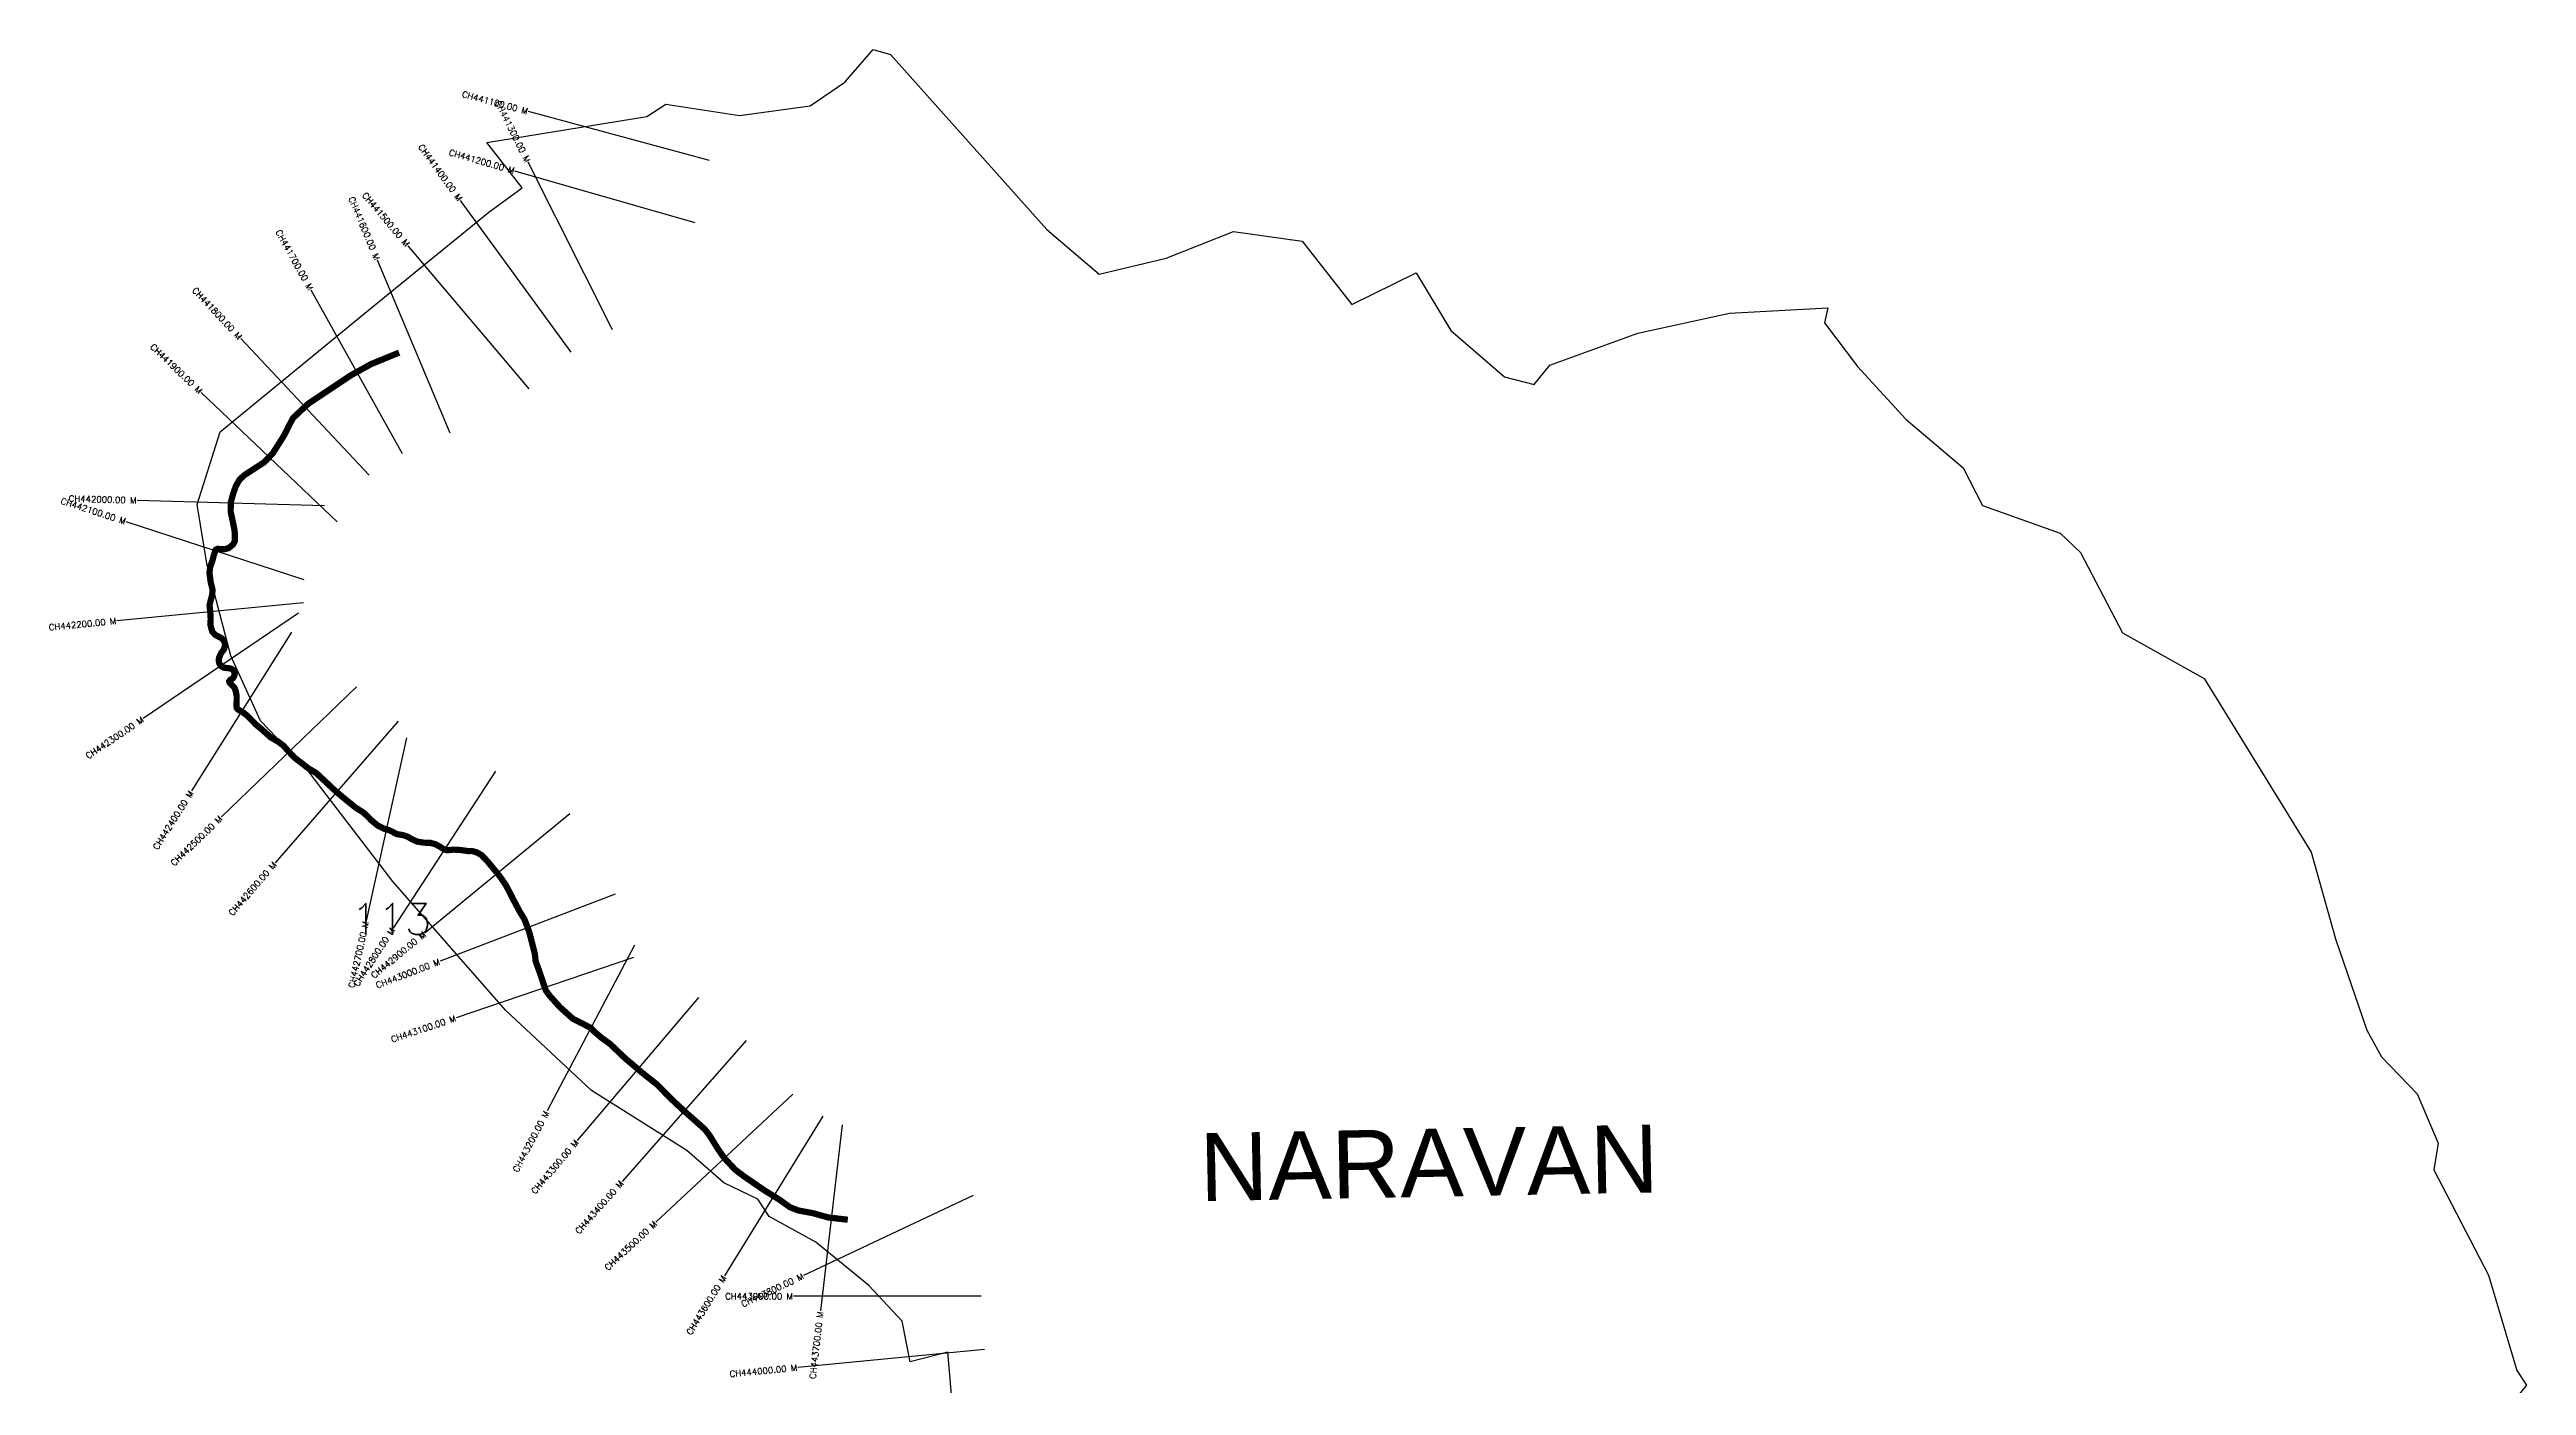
# Model space of a CAD drawing. Header units: metres. Extents: x 310041 to 314003, y 1915291 to 1919706.
# Drawn here: x 310041 to 314003, y 1917568 to 1919706 of the extents above; entities that cross this region are included whole.
import ezdxf
from ezdxf.enums import TextEntityAlignment as Align

# ---------------------------------------------------------------- set-up
doc = ezdxf.new("R2010")
doc.units = ezdxf.units.M
for name, color, linetype in [('CS', 134, 'Continuous'), ('CSMark', 6, 'Continuous'), ('UNPROTECTED', 10, 'Continuous'), ('VILLAGE NAME', 250, 'Continuous')]:
    doc.layers.add(name, color=color, linetype=linetype)
doc.styles.get("Standard").update_dxf_attribs({"font": 'simplex.shx'})

msp = doc.modelspace()

# ---------------------------------------------------------------- linework, layer by layer
at = {"color": 6, "flags": 128}
for points in [[(310740, 1919556.8), (310996, 1919598.2), (311026.5, 1919618.2), (311144.7, 1919600), (311257.4, 1919615.5), (311313, 1919653.3), (311358.1, 1919705.5), (311386.2, 1919697.5), (311636.3, 1919417.9), (311719.8, 1919346.1), (311827.3, 1919372), (311934.6, 1919414.4), (312044.6, 1919398.8), (312124, 1919297.6), (312226.8, 1919348.4), (312282.3, 1919256.2), (312368.5, 1919182.2), (312416.1, 1919169.5), (312440.7, 1919200.6), (312581.6, 1919251.8), (312728.6, 1919284), (312885.6, 1919292.3), (312880.4, 1919268.5), (312933.1, 1919198.4), (313010.6, 1919114.2), (313102.1, 1919036.3), (313133, 1918976.3), (313257.4, 1918931.8), (313289.7, 1918900.9), (313357, 1918772.6), (313488, 1918699.6), (313659.1, 1918421.3), (313698, 1918282.7), (313747.8, 1918137), (313771.4, 1918094.2), (313828.5, 1918034.8), (313862.4, 1917956.1), (313855.1, 1917913.6), (313942.5, 1917745.1), (313987.8, 1917592.4), (314003.4, 1917568.7), (313915, 1917459.7)], [(311489.4, 1917486.4), (311477.7, 1917621.5), (311417.6, 1917606.3), (311404.6, 1917671.1), (311351.2, 1917728.3), (311266.6, 1917797.8), (311191.8, 1917838.6), (311173.7, 1917866.6), (311119.6, 1917892.5), (311060.3, 1917944.3), (310907.6, 1918040.2), (310770.4, 1918168.4), (310589.6, 1918374.5), (310476.2, 1918522.6), (310453, 1918553.6), (310378.2, 1918631.9), (310330.4, 1918735.7), (310292.8, 1918879.9), (310276.8, 1918977.5), (310313.5, 1919093.8), (310550.8, 1919288.8), (310743.4, 1919445.3), (310796.9, 1919484.1), (310740, 1919556.8)]]:
    msp.add_lwpolyline(points, dxfattribs=at)
at = {"layer": 'CS'}
for p, q in [((311096.3, 1919528.2), (310806.7, 1919606.2)), ((311073.5, 1919428.4), (310785.2, 1919511.2)), ((310941.2, 1919257), (310806.5, 1919525.1)), ((310875, 1919221.5), (310698.3, 1919464)), ((310808.2, 1919162.6), (310614.4, 1919391.6)), ((310681.5, 1919092), (310565.5, 1919368.7)), ((310605.3, 1919058.6), (310459.3, 1919320.6)), ((310552.2, 1919024.9), (310346.5, 1919243.2)), ((310500.5, 1918950), (310283.2, 1919156.9)), ((310480.6, 1918975.8), (310180.7, 1918984.2)), ((310448.2, 1918857), (310163.1, 1918950.1)), ((310446.9, 1918820.4), (310148.3, 1918791.6)), ((310438.8, 1918804), (310190.5, 1918635.6)), ((310427.8, 1918773.4), (310267.9, 1918519.6)), ((310531.7, 1918686.1), (310315.5, 1918478)), ((310598.2, 1918631.2), (310401.6, 1918404.6)), ((310611.5, 1918604.7), (310546.9, 1918311.7)), ((310754.2, 1918551.3), (310590.1, 1918300.2)), ((310872.8, 1918483.1), (310641.3, 1918292.3)), ((310945.6, 1918354.3), (310665.4, 1918247.1)), ((310976.7, 1918272.9), (310836.7, 1918007.5)), ((310975.1, 1918253), (310691, 1918156.6)), ((311078.9, 1918188.8), (310884.7, 1917960.2)), ((311155, 1918120), (310956.7, 1917894.9)), ((311229.9, 1918034.5), (311010.7, 1917829.7)), ((311277.9, 1917999), (311120.4, 1917743.7)), ((311308.6, 1917985.6), (311273.9, 1917687.6)), ((311518.4, 1917872.3), (311247, 1917744.5)), ((311530.9, 1917711.5), (311231, 1917711.2)), ((311536.3, 1917626.1), (311237.7, 1917597.2))]:
    msp.add_line(p, q, dxfattribs=at)
at = {"layer": 'UNPROTECTED', "const_width": 10, "flags": 128}
msp.add_lwpolyline([(310599.9, 1919220.7), (310555.4, 1919202.5), (310521.9, 1919183.9), (310454.5, 1919138.9), (310429.8, 1919115.7), (310416.1, 1919088.6), (310397.8, 1919059.7), (310384, 1919045.3), (310352.6, 1919024.9), (310344.7, 1919017.6), (310338.9, 1919007.7), (310334.6, 1918995.7), (310330.7, 1918981.8), (310330.3, 1918966.6), (310333.9, 1918949.8), (310335.9, 1918940.1), (310337.2, 1918931.3), (310337, 1918919.1), (310334, 1918913.5), (310326.8, 1918907.8), (310320, 1918906.1), (310311.8, 1918906.6), (310309.5, 1918906.8), (310307, 1918905.8), (310305.8, 1918904), (310303.1, 1918895.6), (310301.4, 1918888.4), (310297.7, 1918878.3), (310296.4, 1918868.2), (310298.5, 1918852.9), (310301.4, 1918841.4), (310300.8, 1918833.2), (310298.3, 1918824.1), (310296.6, 1918816.5), (310297.2, 1918810.5), (310298.1, 1918801.2), (310298.4, 1918794.1), (310297.8, 1918785.7), (310300.9, 1918774.1), (310305.7, 1918769.2), (310315.6, 1918763.9), (310320.1, 1918759.6), (310321.4, 1918753.9), (310319.8, 1918746.2), (310315.4, 1918740.6), (310311.8, 1918732.8), (310311.2, 1918728), (310312.2, 1918723.4), (310314.9, 1918719.3), (310319.3, 1918716.7), (310327, 1918715.8), (310330.8, 1918715.2), (310334.1, 1918713.3), (310335.9, 1918710.2), (310336.9, 1918707.2), (310336.3, 1918703.6), (310333.9, 1918699.7), (310329.6, 1918697.1), (310328, 1918694.9), (310328.5, 1918692.9), (310332.9, 1918688.4), (310336.1, 1918685), (310338.3, 1918680.1), (310340, 1918671.5), (310339.9, 1918662), (310339.8, 1918654.6), (310340.1, 1918652.1), (310341.5, 1918650.2), (310347.1, 1918646.9), (310351.2, 1918644.3), (310356.7, 1918640.1), (310371, 1918625.5), (310380, 1918618.1), (310394.5, 1918605.2), (310406.1, 1918598.5), (310414.6, 1918592.1), (310421.5, 1918584.3), (310432.8, 1918572.5), (310454.9, 1918555.5), (310466.9, 1918548.4), (310480.6, 1918535.7), (310494.6, 1918522.5), (310508.2, 1918510.7), (310530.3, 1918492.8), (310542.8, 1918484.9), (310549.6, 1918478.7), (310554.7, 1918473.2), (310565.2, 1918464.4), (310576.4, 1918458.8), (310581.7, 1918457.6), (310589, 1918454.3), (310596, 1918450.4), (310605.9, 1918448.9), (310612.9, 1918446.6), (310620.6, 1918442.2), (310628.6, 1918438.5), (310639.3, 1918436.7), (310649.4, 1918436.6), (310658.5, 1918434), (310665.5, 1918430.1), (310672.3, 1918425.7), (310677.1, 1918424.6), (310687, 1918425.6), (310698.3, 1918425), (310710, 1918423.3), (310716.5, 1918423.4), (310724.1, 1918421.2), (310732, 1918416.6), (310741.6, 1918406.5), (310760.9, 1918383), (310771.2, 1918368), (310782.8, 1918345.2), (310793.1, 1918326), (310800.5, 1918313.9), (310807.9, 1918294.4), (310813.4, 1918273.1), (310816.3, 1918261.6), (310817.5, 1918255.4), (310818, 1918248.5), (310819.2, 1918244.2), (310822.6, 1918235.4), (310828.9, 1918217.1), (310834.5, 1918200.4), (310841.3, 1918191.2), (310857.4, 1918173.4), (310877.5, 1918155.3), (310896.7, 1918145.5), (310907.1, 1918140), (310911.4, 1918135.1), (310923.7, 1918124.6), (310937.2, 1918114.9), (310948.7, 1918104), (310960.7, 1918092.5), (310987, 1918070.1), (311002.2, 1918058), (311013.2, 1918049.2), (311035.2, 1918026.8), (311055.4, 1918007.9), (311073.6, 1917991.9), (311088.8, 1917978.4), (311096.3, 1917968.8), (311109.7, 1917947.2), (311119.7, 1917932.7), (311137.7, 1917913.4), (311152, 1917902.7), (311185.3, 1917879.9), (311206.8, 1917866.7), (311225.3, 1917853.5), (311239.2, 1917848.2), (311261.7, 1917844.1), (311286.3, 1917837.2), (311317.7, 1917833.5)], dxfattribs=at)

# ---------------------------------------------------------------- texts
at = {"insert": (310523, 1918339.6), "char_height": 50, "attachment_point": 1}
msp.add_mtext_dynamic_manual_height_columns('113', width=70.183, gutter_width=1, heights=[0], dxfattribs=at)
at = {"layer": 'CSMark'}
for s, rotation, p in [('CH441100.00 M', 344.9213, (310805.7, 1919606.5)), ('CH441300.00 M', 296.6719, (310806.1, 1919525.9)), ('CH441400.00 M', 306.0791, (310697.7, 1919464.8)), ('CH441200.00 M', 343.9695, (310784.2, 1919511.5)), ('CH441600.00 M', 292.7477, (310565.1, 1919369.6)), ('CH441500.00 M', 310.2433, (310613.7, 1919392.4)), ('CH441700.00 M', 299.1398, (310458.8, 1919321.5)), ('CH441800.00 M', 313.296, (310345.8, 1919244)), ('CH441900.00 M', 316.4136, (310282.5, 1919157.6)), ('CH442100.00 M', 341.9133, (310162.1, 1918950.4)), ('CH442000.00 M', 358.3846, (310179.7, 1918984.2)), ('CH442200.00 M', 5.5212, (310147.3, 1918791.5)), ('CH442300.00 M', 34.1484, (310189.7, 1918635)), ('CH442400.00 M', 57.7976, (310267.3, 1918518.7)), ('CH442500.00 M', 43.9024, (310314.8, 1918477.3)), ('CH442600.00 M', 49.0442, (310400.9, 1918403.9)), ('CH442700.00 M', 77.583, (310546.7, 1918310.7)), ('CH442800.00 M', 56.8556, (310589.6, 1918299.3)), ('CH442900.00 M', 39.496, (310640.5, 1918291.7)), ('CH443000.00 M', 20.9345, (310664.5, 1918246.7)), ('CH443100.00 M', 18.74, (310690, 1918156.3)), ('CH443200.00 M', 62.1899, (310836.2, 1918006.6)), ('CH443300.00 M', 49.6602, (310884.1, 1917959.4)), ('CH443400.00 M', 48.6104, (310956, 1917894.2)), ('CH443500.00 M', 43.0502, (311010, 1917829)), ('CH443800.00 M', 25.2148, (311246.1, 1917744)), ('CH443600.00 M', 58.3218, (311119.9, 1917742.9)), ('CH443900.00 M', 0.0603, (311230, 1917711.2)), ('CH443700.00 M', 83.358, (311273.8, 1917686.6)), ('CH444000.00 M', 5.5187, (311236.7, 1917597.1))]:
    msp.add_text(s, height=10, rotation=rotation, dxfattribs=at).set_placement(p, align=Align.MIDDLE_RIGHT)
at = {"layer": 'VILLAGE NAME', "insert": (311879.5, 1917971.9), "char_height": 108.748, "attachment_point": 1, "rotation": 1.1028}
msp.add_mtext_dynamic_manual_height_columns('{\\fArial|b0|i0|c0|p34;NARAVAN}', width=1571.314, gutter_width=543.7, heights=[0], dxfattribs=at)

doc.saveas('drawing.dxf')
